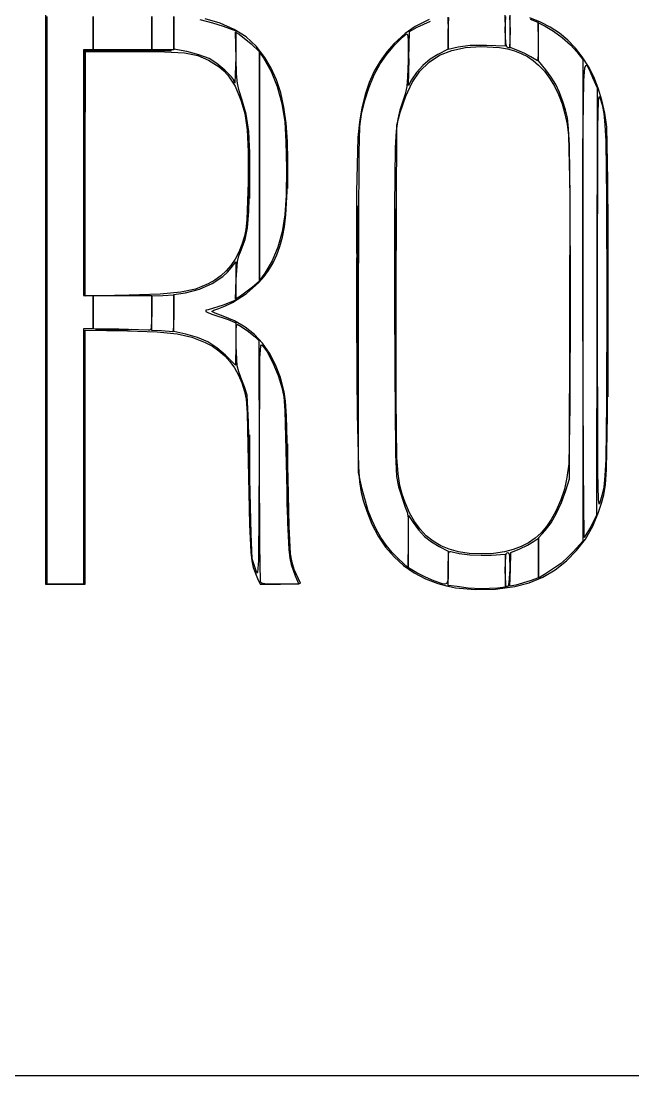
# Model space of a CAD drawing. Extents: x 0 to 1058, y 0 to 353.
# Drawn here: x 270.1 to 406.2, y 0 to 234.6 of the extents above; entities that cross this region are included whole.
import ezdxf

# ---------------------------------------------------------------- set-up
doc = ezdxf.new("R2010")
doc.units = 0

msp = doc.modelspace()

# ---------------------------------------------------------------- linework, layer by layer
at = {"layer": 'Layer 1'}
for p, q in [((275.51907, 236.01803), (275.519, 172.695)), ((275.872, 172.519), (275.872, 235.666)), ((286.10236, 231.9619), (286.103, 235.666)), ((286.103, 235.666), (286.103, 231.962)), ((299.15513, 231.9614), (299.156, 235.666)), ((299.156, 235.666), (299.156, 231.962)), ((304.094, 235.666), (304.094, 231.962)), ((304.094, 232.035), (304.094, 235.666)), ((309.868079, 234.979758), (312.66895, 234.289506)), ((314.38717, 234.15713), (311.064732, 235.116993)), ((360.921983, 235.005941), (357.74117, 233.46501)), ((358.24573, 233.27858), (361.169943, 234.658775)), ((365.02387, 235.549899), (365.12359, 232.24979)), ((365.12527, 232.144), (365.237576, 235.434123)), ((377.709431, 235.924603), (377.82527, 232.72931)), ((377.82502, 232.69671), (377.925929, 235.670821)), ((378.783134, 235.636525), (378.88336, 232.49092)), ((378.883, 232.523), (378.883, 236.296)), ((385.634638, 234.425746), (383.284176, 235.370289)), ((383.3505, 235.04267), (385.05661, 234.40981)), ((312.66895, 234.289506), (315.06031, 233.51677)), ((317.513493, 232.794595), (314.38717, 234.15713)), ((315.06031, 233.51677), (317.85321, 232.43972)), ((320.142392, 231.128843), (317.513493, 232.794595)), ((317.85321, 232.43972), (317.853, 226.644)), ((357.74117, 233.46501), (355.574876, 231.87516)), ((356.40424, 226.316), (356.48184, 232.31224)), ((356.48184, 232.31224), (358.24573, 233.27858)), ((377.82527, 232.72931), (377.825, 229.101)), ((377.928075, 229.839095), (377.82502, 232.69671)), ((378.88336, 232.49092), (378.79516, 228.63822)), ((378.88316, 228.74971), (378.883, 232.523)), ((385.05661, 234.40981), (385.15571, 230.09873)), ((385.233, 230.024), (385.233, 234.269)), ((385.233, 234.269), (386.7323, 233.50628)), ((387.826963, 233.277338), (385.634638, 234.425746)), ((386.7323, 233.50628), (388.581066, 232.399013)), ((389.858323, 231.927675), (387.826963, 233.277338)), ((388.581066, 232.399013), (390.514384, 230.961312)), ((286.103, 228.257), (286.10236, 231.9619)), ((286.103, 231.962), (286.103, 228.257)), ((299.156, 228.257), (299.15513, 231.9614)), ((299.156, 231.962), (299.156, 228.257)), ((304.09472, 228.40381), (304.094, 232.035)), ((304.094, 231.962), (304.094, 228.257)), ((317.95558, 226.25019), (317.82037, 232.18033)), ((317.82037, 232.18033), (318.62107, 231.75181)), ((318.62107, 231.75181), (321.28316, 229.56286)), ((322.37978, 229.079004), (320.142392, 231.128843)), ((355.574876, 231.87516), (353.12479, 229.66854)), ((353.214731, 229.304833), (354.942571, 231.063655)), ((354.942571, 231.063655), (355.588456, 231.592441)), ((355.588456, 231.592441), (355.99668, 231.78567)), ((355.99668, 231.78567), (356.129388, 231.364364)), ((356.129388, 231.364364), (356.209809, 230.155069)), ((356.209809, 230.155069), (356.2027, 225.70026)), ((365.12359, 232.24979), (365.124, 228.434)), ((365.125, 228.35202), (365.12527, 232.144)), ((385.15571, 230.09873), (385.144724, 227.05912)), ((385.233, 225.77846), (385.233, 230.024)), ((391.725885, 230.37937), (389.858323, 231.927675)), ((390.514384, 230.961312), (392.30367, 229.378641)), ((393.42682, 228.635033), (391.725885, 230.37937)), ((285.044, 228.257), (283.986, 228.257)), ((283.986, 228.257), (283.986, 200.917)), ((284.1589, 200.91757), (284.1619, 228.08147)), ((284.1619, 228.08147), (293.86329, 228.08947)), ((284.34264, 227.89319), (284.24904, 200.82309)), ((284.339, 200.6946), (284.339, 227.905)), ((284.339, 227.905), (295.0105, 227.9)), ((293.95366, 227.99533), (284.34264, 227.89319)), ((286.103, 228.257), (285.044, 228.257)), ((292.629, 228.257), (286.103, 228.257)), ((299.156, 228.257), (292.629, 228.257)), ((293.86329, 228.08947), (303.56468, 228.09747)), ((303.56468, 228.09747), (293.95366, 227.99533)), ((295.0105, 227.9), (302.024628, 227.835248)), ((301.625, 228.257), (299.156, 228.257)), ((304.094, 228.257), (301.625, 228.257)), ((302.024628, 227.835248), (306.482175, 227.572411)), ((307.00833, 227.85376), (304.09472, 228.40381)), ((309.662616, 227.173174), (307.00833, 227.85376)), ((321.28316, 229.56286), (323.14456, 227.80243)), ((324.33157, 226.56421), (322.37978, 229.079004)), ((323.14456, 227.80243), (323.144, 202.295)), ((323.14486, 202.3227), (323.144, 227.716)), ((323.144, 227.716), (324.07065, 226.35232)), ((351.442716, 227.798455), (349.959959, 225.738469)), ((351.366983, 227.120036), (353.214731, 229.304833)), ((353.12479, 229.66854), (351.442716, 227.798455)), ((365.124, 228.434), (362.82505, 227.24525)), ((363.225797, 227.045029), (365.916491, 228.123095)), ((367.32986, 228.86801), (365.125, 228.35202)), ((365.916491, 228.123095), (368.973821, 228.756168)), ((370.004242, 229.224893), (367.32986, 228.86801)), ((368.973821, 228.756168), (372.42081, 228.96302)), ((373.67986, 229.24249), (370.004242, 229.224893)), ((372.42081, 228.96302), (376.525291, 228.734567)), ((377.825, 229.101), (373.67986, 229.24249)), ((376.525291, 228.734567), (378.299002, 228.438829)), ((378.064983, 229.132305), (377.928075, 229.839095)), ((378.266, 228.844), (378.064983, 229.132305)), ((378.79516, 228.63822), (378.266, 228.844)), ((378.266, 228.844), (378.266, 228.844)), ((378.299002, 228.438829), (379.915355, 228.01304)), ((380.5912, 228.13551), (378.88316, 228.74971)), ((379.915355, 228.01304), (381.395596, 227.450419)), ((382.150724, 227.452243), (380.5912, 228.13551)), ((392.30367, 229.378641), (393.72034, 227.83646)), ((394.958299, 226.697277), (393.42682, 228.635033)), ((393.72034, 227.83646), (395.11078, 226.07741)), ((306.482175, 227.572411), (309.404284, 226.995116)), ((309.404284, 226.995116), (311.8121, 225.98699)), ((311.95274, 226.30931), (309.662616, 227.173174)), ((311.8121, 225.98699), (314.186227, 224.492501)), ((313.630568, 225.232903), (311.95274, 226.30931)), ((317.853, 226.644), (317.67661, 220.84881)), ((318.056622, 222.888877), (317.95558, 226.25019)), ((324.07065, 226.35232), (325.747639, 223.423645)), ((325.757767, 224.152122), (324.33157, 226.56421)), ((349.959959, 225.738469), (348.672098, 223.477195)), ((349.95315, 225.1201), (351.366983, 227.120036)), ((356.2027, 225.70026), (356.10267, 222.253674)), ((356.32837, 220.32011), (356.40597, 226.31634)), ((356.40597, 226.31634), (356.40424, 226.316)), ((358.852233, 223.478821), (360.878719, 225.503195)), ((361.086673, 226.15818), (359.472648, 224.787299)), ((360.878719, 225.503195), (363.225797, 227.045029)), ((362.82505, 227.24525), (361.086673, 226.15818)), ((381.395596, 227.450419), (382.760972, 226.744185)), ((383.50162, 226.672), (382.150724, 227.452243)), ((382.760972, 226.744185), (384.032728, 225.887556)), ((383.5015, 226.67155), (383.50162, 226.672)), ((384.97932, 225.80496), (383.5015, 226.67155)), ((384.032728, 225.887556), (385.23211, 224.87375)), ((385.144724, 227.05912), (384.97932, 225.80496)), ((386.82004, 223.82999), (385.233, 225.77846)), ((396.317489, 224.568712), (394.958299, 226.697277)), ((395.11078, 226.07741), (395.111, 172.5)), ((315.447421, 223.720989), (313.630568, 225.232903)), ((314.186227, 224.492501), (315.198976, 223.601236)), ((315.198976, 223.601236), (316.112335, 222.59319)), ((316.903819, 222.231558), (315.447421, 223.720989)), ((325.747639, 223.423645), (327.09898, 220.065216)), ((326.931331, 221.552251), (325.757767, 224.152122)), ((348.672098, 223.477195), (347.57471, 221.003249)), ((348.681677, 222.690766), (349.95315, 225.1201)), ((358.075488, 223.222789), (356.98771, 221.55483)), ((357.123317, 220.953132), (358.852233, 223.478821)), ((359.472648, 224.787299), (358.075488, 223.222789)), ((385.23211, 224.87375), (386.520748, 223.510576)), ((386.520748, 223.510576), (387.69404, 221.946262)), ((388.060376, 222.184701), (386.82004, 223.82999)), ((395.308396, 221.40235), (395.551937, 224.241484)), ((395.551937, 224.241484), (395.7247, 224.764957)), ((395.7247, 224.764957), (395.936757, 224.812825)), ((395.936757, 224.812825), (396.494658, 223.847116)), ((397.501562, 222.251951), (396.317489, 224.568712)), ((396.494658, 223.847116), (397.25744, 222.0751)), ((316.112335, 222.59319), (317.691336, 220.164454)), ((317.340759, 221.638395), (316.903819, 222.231558)), ((317.50028, 221.2226), (317.340759, 221.638395)), ((317.67661, 220.84881), (317.50022, 221.22271)), ((317.50022, 221.22271), (317.50028, 221.2226)), ((318.23319, 220.740859), (318.056622, 222.888877)), ((318.582866, 219.104391), (318.23319, 220.740859)), ((327.864606, 218.694684), (326.931331, 221.552251)), ((347.57471, 221.003249), (346.663373, 218.305245)), ((347.540571, 219.933589), (348.681677, 222.690766)), ((355.66895, 217.907357), (357.123317, 220.953132)), ((356.10267, 222.253674), (355.928931, 220.064569)), ((356.98771, 221.55483), (356.32837, 220.32011)), ((387.69404, 221.946262), (388.744939, 220.197267)), ((389.05554, 220.551963), (388.060376, 222.184701)), ((395.117947, 205.997725), (395.308396, 221.40235)), ((397.25744, 222.0751), (398.29351, 219.79008)), ((398.507687, 219.749605), (397.501562, 222.251951)), ((317.691336, 220.164454), (319.02414, 217.08169)), ((319.20323, 217.27773), (318.582866, 219.104391)), ((327.09898, 220.065216), (328.112423, 216.313865)), ((328.569937, 215.50951), (327.864606, 218.694684)), ((346.663373, 218.305245), (345.933663, 215.3718)), ((346.574923, 216.970992), (347.540571, 219.933589)), ((355.585574, 218.422302), (354.97669, 216.61623)), ((355.928931, 220.064569), (355.585574, 218.422302)), ((388.744939, 220.197267), (389.6664, 218.280055)), ((389.907934, 218.740901), (389.05554, 220.551963)), ((389.6664, 218.280055), (390.451376, 216.211086)), ((390.71996, 216.56064), (389.907934, 218.740901)), ((398.29351, 219.79008), (398.20161, 172.25388)), ((399.333033, 217.064285), (398.507687, 219.749605)), ((319.02414, 217.08169), (319.898162, 214.059877)), ((320.168042, 213.969461), (319.20323, 217.27773)), ((328.112423, 216.313865), (328.77572, 212.20642)), ((345.82982, 213.9254), (346.574923, 216.970992)), ((354.97669, 216.61623), (354.366306, 214.802314)), ((354.46611, 214.32272), (355.66895, 217.907357)), ((390.451376, 216.211086), (391.09282, 214.006821)), ((391.247376, 214.902099), (390.71996, 216.56064)), ((398.44048, 210.97865), (398.594064, 216.965978)), ((398.594064, 216.965978), (398.710583, 217.813739)), ((398.710583, 217.813739), (398.780432, 217.846733)), ((398.780432, 217.846733), (398.85864, 217.6746)), ((398.85864, 217.6746), (399.352282, 215.979186)), ((399.974771, 214.198603), (399.333033, 217.064285)), ((399.352282, 215.979186), (399.727556, 214.104327)), ((319.898162, 214.059877), (320.40818, 210.482155)), ((320.738205, 210.086955), (320.168042, 213.969461)), ((329.059669, 211.926817), (328.569937, 215.50951)), ((345.933663, 215.3718), (345.38116, 212.191526)), ((345.481065, 211.224006), (345.82982, 213.9254)), ((353.67303, 211.50049), (354.46611, 214.32272)), ((354.366306, 214.802314), (353.904584, 212.829462)), ((391.09282, 214.006821), (391.583687, 211.683722)), ((391.644163, 213.105496), (391.247376, 214.902099)), ((399.727556, 214.104327), (400.000681, 211.575134)), ((400.43007, 211.15517), (399.974771, 214.198603)), ((275.732654, 210.998609), (275.74024, 211.568691)), ((275.74024, 211.568691), (275.748278, 211.477863)), ((275.748278, 211.477863), (275.784, 204.1808)), ((328.77572, 212.20642), (329.03453, 207.830785)), ((329.346145, 207.876694), (329.059669, 211.926817)), ((345.38116, 212.191526), (345.00144, 208.75304)), ((345.289852, 205.448925), (345.481065, 211.224006)), ((353.56349, 174.28239), (353.67303, 211.50049)), ((353.904584, 212.829462), (353.572913, 210.207874)), ((391.583687, 211.683722), (391.91693, 209.25825)), ((391.926998, 210.661991), (391.644163, 213.105496)), ((400.000681, 211.575134), (400.187878, 207.916716)), ((275.719025, 207.94065), (275.732654, 210.998609)), ((320.40818, 210.482155), (320.616833, 205.61225)), ((320.969488, 205.006511), (320.738205, 210.086955)), ((353.572913, 210.207874), (353.352684, 206.447751)), ((391.91693, 209.25825), (392.18478, 196.555401)), ((392.112559, 207.06274), (391.926998, 210.661991)), ((398.345, 172.519), (398.44048, 210.97865)), ((400.671306, 199.21242), (400.43007, 211.15517)), ((275.692, 172.519), (275.719025, 207.94065)), ((329.03453, 207.830785), (329.124047, 201.846311)), ((329.441711, 203.289229), (329.346145, 207.876694)), ((345.00144, 208.75304), (344.748514, 196.559577)), ((392.258565, 194.361634), (392.112559, 207.06274)), ((400.187878, 207.916716), (400.36936, 195.312647)), ((275.784, 204.1808), (275.784, 140.8572)), ((320.616833, 205.61225), (320.58676, 198.71389)), ((320.828, 200.5639), (320.860281, 205.52922)), ((320.860281, 205.52922), (320.895431, 206.056443)), ((320.895431, 206.056443), (320.93841, 205.08236)), ((320.91766, 198.10443), (320.969488, 205.006511)), ((320.93841, 205.08236), (320.93876, 196.26291)), ((329.2884, 201.62313), (329.32277, 205.341204)), ((329.32277, 205.341204), (329.359646, 205.681749)), ((329.359646, 205.681749), (329.40457, 204.868)), ((329.40457, 204.868), (329.40386, 198.16522)), ((345.193, 172.519), (345.289852, 205.448925)), ((353.352684, 206.447751), (353.172107, 193.552705)), ((395.111, 172.753), (395.117947, 205.997725)), ((323.14399, 176.93091), (323.144, 202.323)), ((323.144, 202.323), (323.14486, 202.3227)), ((323.144, 202.295), (323.144, 176.787)), ((329.124047, 201.846311), (329.043102, 195.882517)), ((329.35871, 198.09451), (329.441711, 203.289229)), ((283.986, 200.917), (283.986, 173.577)), ((284.15544, 173.75299), (284.15844, 200.91689)), ((284.24904, 200.82309), (284.15544, 173.75299)), ((284.15844, 200.91689), (284.1589, 200.91757)), ((284.33901, 173.48594), (284.339, 200.695)), ((284.339, 200.695), (284.339, 200.6946)), ((320.86068, 195.662465), (320.82796, 200.5639)), ((320.82796, 200.5639), (320.828, 200.5639)), ((329.321995, 197.842471), (329.28831, 201.62313)), ((329.28831, 201.62313), (329.2884, 201.62313)), ((320.58676, 198.71389), (320.343014, 190.481043)), ((320.743526, 192.332363), (320.91766, 198.10443)), ((328.985172, 191.554421), (329.35871, 198.09451)), ((329.3588, 197.434188), (329.321995, 197.842471)), ((329.40386, 198.16522), (329.3588, 197.434188)), ((400.67042, 170.40187), (400.671306, 199.21242)), ((320.895871, 195.204389), (320.86068, 195.662465)), ((320.93876, 196.26291), (320.895871, 195.204389)), ((329.043102, 195.882517), (328.79052, 191.56892)), ((344.748514, 196.559577), (344.76156, 169.16714)), ((392.18478, 196.555401), (392.27982, 172.756395)), ((400.36936, 195.312647), (400.40176, 172.493)), ((344.860925, 191.56182), (344.875002, 193.20579)), ((344.875002, 193.20579), (344.882836, 193.512266)), ((344.882836, 193.512266), (344.891134, 193.463433)), ((344.891134, 193.463433), (344.928, 189.54047)), ((353.172107, 193.552705), (353.21397, 170.22593)), ((353.328, 190.96985), (353.342119, 192.562723)), ((353.342119, 192.562723), (353.349977, 192.859677)), ((353.349977, 192.859677), (353.358303, 192.812369)), ((353.358303, 192.812369), (353.3953, 189.0114)), ((392.2156, 170.93144), (392.258565, 194.361634)), ((400.599875, 191.9565), (400.613934, 193.634551)), ((400.613934, 193.634551), (400.621759, 193.947383)), ((400.621759, 193.947383), (400.63005, 193.897544)), ((400.63005, 193.897544), (400.6669, 189.8933)), ((320.343014, 190.481043), (320.136176, 188.283894)), ((320.450558, 188.6199), (320.743526, 192.332363)), ((328.79052, 191.56892), (328.167534, 187.743881)), ((328.667152, 188.904599), (328.985172, 191.554421)), ((344.833, 172.51897), (344.860925, 191.56182)), ((353.3, 172.519), (353.328, 190.96985)), ((400.572, 172.519), (400.599875, 191.9565)), ((320.136176, 188.283894), (319.83748, 186.80659)), ((319.918238, 186.049552), (320.450558, 188.6199)), ((328.167534, 187.743881), (327.221107, 184.322339)), ((328.241664, 186.578054), (328.667152, 188.904599)), ((344.928, 189.54047), (344.928, 155.49737)), ((353.3953, 189.0114), (353.3953, 156.0267)), ((400.6669, 189.8933), (400.6669, 155.1447)), ((319.02605, 183.70383), (319.918238, 186.049552)), ((319.83748, 186.80659), (319.235255, 184.93913)), ((327.693732, 184.507135), (328.241664, 186.578054)), ((318.523378, 183.23706), (317.698107, 181.695485)), ((318.518527, 182.408958), (319.02605, 183.70383)), ((319.235255, 184.93913), (318.523378, 183.23706)), ((327.221107, 184.322339), (325.942667, 181.279387)), ((327.008381, 182.624189), (327.693732, 184.507135)), ((317.698107, 181.695485), (316.755696, 180.309512)), ((316.82667, 179.73172), (317.85235, 181.12413)), ((317.85235, 181.12413), (317.853, 176.847)), ((317.9391, 177.1451), (318.210344, 181.138548)), ((318.210344, 181.138548), (318.518527, 182.408958)), ((325.942667, 181.279387), (324.32364, 178.59012)), ((325.16552, 179.15161), (326.170636, 180.861565)), ((326.170636, 180.861565), (327.008381, 182.624189)), ((315.692403, 179.07425), (314.504484, 177.984804)), ((315.015604, 177.857462), (316.005741, 178.76616)), ((316.755696, 180.309512), (315.692403, 179.07425)), ((316.005741, 178.76616), (316.82667, 179.73172)), ((324.32364, 178.59012), (323.14399, 176.93091)), ((324.184878, 177.795157), (325.16552, 179.15161)), ((311.73979, 176.22379), (308.885351, 175.040639)), ((309.775498, 175.015063), (312.610211, 176.255409)), ((313.188194, 177.036282), (311.73979, 176.22379)), ((312.610211, 176.255409), (315.015604, 177.857462)), ((314.504484, 177.984804), (313.188194, 177.036282)), ((317.81062, 172.77563), (317.9391, 177.1451)), ((317.853, 176.847), (317.853, 172.57)), ((320.252577, 174.025869), (323.014861, 176.470285)), ((323.144, 176.787), (321.57917, 175.47896)), ((323.014861, 176.470285), (324.184878, 177.795157)), ((294.12859, 173.68589), (284.33901, 173.48594)), ((301.006248, 173.905203), (294.12859, 173.68589)), ((299.156, 173.519), (301.62624, 173.63615)), ((305.616336, 174.312281), (301.006248, 173.905203)), ((301.62624, 173.63615), (304.09648, 173.75329)), ((304.094, 173.792), (306.67647, 174.22593)), ((304.094, 169.69), (304.094, 173.792)), ((304.09648, 173.75329), (304.09578, 169.60815)), ((308.885351, 175.040639), (305.616336, 174.312281)), ((306.67647, 174.22593), (309.775498, 175.015063)), ((317.170415, 172.039536), (320.252577, 174.025869)), ((321.57917, 175.47896), (318.91248, 173.47328)), ((353.52933, 150.464531), (353.56349, 174.28239)), ((275.519, 172.695), (275.519, 109.371)), ((275.719025, 137.097357), (275.692, 172.519)), ((275.692, 172.519), (275.692, 172.519)), ((275.872, 109.371), (275.872, 172.519)), ((283.986, 173.577), (285.044, 173.577)), ((285.044, 173.577), (286.103, 173.577)), ((286.103, 173.577), (286.103, 169.873)), ((286.103, 169.881), (286.103, 173.577)), ((286.103, 173.577), (292.629, 173.577)), ((292.629, 173.577), (299.156, 173.577)), ((299.156, 173.577), (299.156, 169.696)), ((299.156, 169.684), (299.156, 173.519)), ((315.04216, 171.48603), (311.69077, 170.40205)), ((314.06012, 170.73246), (315.60055, 171.287267)), ((317.853, 172.57), (315.04216, 171.48603)), ((315.60055, 171.287267), (317.170415, 172.039536)), ((318.91248, 173.47328), (317.81062, 172.77563)), ((344.833, 172.51887), (344.833, 172.51897)), ((344.860887, 153.476061), (344.833, 172.51887)), ((345.19303, 134.24177), (345.193, 172.519)), ((353.328, 154.068235), (353.3, 172.5191)), ((353.3, 172.5191), (353.3, 172.519)), ((392.27982, 172.756395), (392.19879, 148.939367)), ((395.198504, 135.240132), (395.111, 172.75318)), ((395.111, 172.75318), (395.111, 172.753)), ((395.111, 172.5), (395.111, 118.922)), ((398.20161, 172.25388), (398.10961, 124.71768)), ((398.421853, 134.223719), (398.345, 172.519)), ((398.345, 172.519), (398.345, 172.519)), ((400.40176, 172.493), (400.371989, 149.639861)), ((400.599875, 153.081504), (400.572, 172.519)), ((400.572, 172.519), (400.572, 172.519)), ((286.10236, 166.18631), (286.103, 169.881)), ((286.103, 169.873), (286.103, 166.169)), ((299.156, 169.696), (299.051569, 166.336421)), ((299.15513, 165.84925), (299.156, 169.684)), ((304.09578, 169.60815), (304.017529, 166.700616)), ((304.09472, 165.58666), (304.094, 169.69)), ((311.69077, 170.40205), (311.16978, 170.305611)), ((311.16978, 170.305611), (311.229316, 170.061739)), ((311.229316, 170.061739), (311.794302, 169.738597)), ((311.794302, 169.738597), (312.78966, 169.40435)), ((312.56081, 170.07289), (313.001232, 170.356115)), ((313.28568, 169.672916), (312.56081, 170.07289)), ((312.78966, 169.40435), (316.14105, 168.2294)), ((313.001232, 170.356115), (314.06012, 170.73246)), ((315.02845, 169.01588), (313.28568, 169.672916)), ((317.613835, 167.948391), (315.02845, 169.01588)), ((344.76156, 169.16714), (344.878906, 147.201282)), ((353.21397, 170.22593), (353.421874, 138.281305)), ((392.09809, 132.83144), (392.2156, 170.93144)), ((400.572975, 146.992983), (400.67042, 170.40187)), ((304.017529, 166.700616), (303.8304, 165.53099)), ((316.14105, 168.2294), (317.853, 167.49295)), ((319.940628, 166.592572), (317.613835, 167.948391)), ((317.853, 167.49295), (317.853, 162.774)), ((317.941763, 165.899523), (318.022878, 166.88073)), ((318.022878, 166.88073), (318.15212, 167.22692)), ((318.15212, 167.22692), (319.07653, 166.721771)), ((319.07653, 166.721771), (320.679206, 165.574048)), ((322.011749, 164.944818), (319.940628, 166.592572)), ((285.044, 166.169), (283.986, 166.169)), ((283.986, 166.169), (283.986, 137.77)), ((284.339, 137.637), (284.339, 165.904)), ((284.339, 165.904), (293.7758, 165.7137)), ((286.103, 166.169), (285.044, 166.169)), ((291.835, 166.08), (286.10236, 166.18631)), ((286.673639, 166.033871), (287.4257, 166.07907)), ((287.038199, 165.996852), (286.673639, 166.033871)), ((290.6889, 165.96265), (287.038199, 165.996852)), ((287.4257, 166.07907), (293.95209, 166.07907)), ((287.4257, 166.07907), (287.4257, 166.07907)), ((294.339596, 165.99686), (290.6889, 165.96265)), ((291.83587, 166.07939), (291.835, 166.08)), ((298.36225, 165.89426), (291.83587, 166.07939)), ((293.7758, 165.7137), (300.358775, 165.501843)), ((293.95209, 166.07907), (294.704156, 166.033879)), ((294.704156, 166.033879), (294.339596, 165.99686)), ((298.815273, 165.919486), (298.36225, 165.89426)), ((299.051569, 166.336421), (298.815273, 165.919486)), ((301.36, 165.724), (299.15513, 165.84925)), ((300.358775, 165.501843), (304.823375, 165.096516)), ((301.36096, 165.72421), (301.36, 165.724)), ((303.8304, 165.53099), (301.36096, 165.72421)), ((306.71793, 165.01741), (304.09472, 165.58666)), ((304.823375, 165.096516), (308.088388, 164.362264)), ((309.344358, 164.288273), (306.71793, 165.01741)), ((308.088388, 164.362264), (311.0726, 163.16363)), ((311.631332, 163.29488), (309.344358, 164.288273)), ((317.93944, 162.37623), (317.941763, 165.899523)), ((320.679206, 165.574048), (322.231034, 164.335338)), ((323.830113, 163.001525), (322.011749, 164.944818)), ((322.231034, 164.335338), (323.0029, 163.55723)), ((311.0726, 163.16363), (312.664484, 162.314527)), ((313.672123, 161.98765), (311.631332, 163.29488)), ((312.664484, 162.314527), (314.107191, 161.326952)), ((315.56, 160.317), (313.672123, 161.98765)), ((317.853, 162.774), (317.7648, 158.11284)), ((318.19981, 157.959891), (317.93944, 162.37623)), ((323.0029, 163.55723), (323.0594, 136.88803)), ((323.233396, 159.638275), (323.437764, 162.390631)), ((323.437764, 162.390631), (323.6073, 162.622295)), ((323.6073, 162.622295), (323.83215, 162.4806)), ((325.398637, 160.759089), (323.830113, 163.001525)), ((323.83215, 162.4806), (324.859299, 161.042635)), ((314.107191, 161.326952), (315.404434, 160.196274)), ((315.404434, 160.196274), (316.559929, 158.91786)), ((317.7648, 158.11284), (315.55994, 160.3177)), ((315.55994, 160.3177), (315.56, 160.317)), ((323.14486, 136.7948), (323.233396, 159.638275)), ((324.859299, 161.042635), (326.087656, 158.626254)), ((326.72024, 158.213906), (325.398637, 160.759089)), ((316.559929, 158.91786), (317.577389, 157.48708)), ((317.577389, 157.48708), (318.46053, 155.899302)), ((318.50617, 156.653086), (318.19981, 157.959891)), ((326.087656, 158.626254), (327.259121, 155.795759)), ((327.797839, 155.362371), (326.72024, 158.213906)), ((284.196539, 154.85085), (284.20448, 155.106515)), ((284.20448, 155.106515), (284.212894, 155.065784)), ((284.212894, 155.065784), (284.2503, 151.7933)), ((318.46053, 155.899302), (319.213065, 154.149896)), ((319.02412, 155.33618), (318.50617, 156.653086)), ((319.814274, 153.293162), (319.02412, 155.33618)), ((327.259121, 155.795759), (328.11559, 153.11545)), ((328.63435, 152.20088), (327.797839, 155.362371)), ((344.928, 155.49737), (344.891092, 151.57444)), ((353.3953, 156.0267), (353.358303, 152.225726)), ((400.6669, 155.1447), (400.63005, 151.140469)), ((284.154, 137.594), (284.182275, 153.47945)), ((284.182275, 153.47945), (284.196539, 154.85085)), ((319.213065, 154.149896), (319.83871, 152.23423)), ((320.36457, 151.45563), (319.814274, 153.293162)), ((328.11559, 153.11545), (328.537798, 151.036458)), ((344.874958, 151.832089), (344.860887, 153.476061)), ((353.342119, 152.475367), (353.328, 154.068235)), ((400.613934, 151.403459), (400.599875, 153.081504)), ((284.2503, 151.7933), (284.2503, 123.3947)), ((319.83871, 152.23423), (320.153595, 150.513847)), ((320.153595, 150.513847), (320.371603, 147.398961)), ((320.713368, 145.421495), (320.36457, 151.45563)), ((328.537798, 151.036458), (328.800891, 148.001884)), ((328.947737, 150.121255), (328.63435, 152.20088)), ((344.882791, 151.525611), (344.874958, 151.832089)), ((344.891092, 151.57444), (344.882791, 151.525611)), ((353.349977, 152.178415), (353.342119, 152.475367)), ((353.358303, 152.225726), (353.349977, 152.178415)), ((353.729376, 137.57929), (353.52933, 150.464531)), ((400.621759, 151.090628), (400.613934, 151.403459)), ((400.63005, 151.140469), (400.621759, 151.090628)), ((328.800891, 148.001884), (329.14789, 133.35995)), ((329.171168, 146.75673), (328.947737, 150.121255)), ((392.19879, 148.939367), (391.93843, 136.18245)), ((400.371989, 149.639861), (400.191116, 137.115338)), ((320.371603, 147.398961), (320.68608, 133.18423)), ((329.49701, 132.83068), (329.171168, 146.75673)), ((344.878906, 147.201282), (345.141685, 135.506477)), ((400.338324, 134.872414), (400.572975, 146.992983)), ((321.01583, 132.83113), (320.713368, 145.421495)), ((275.784, 140.8572), (275.748278, 133.56014)), ((320.833, 135.3), (320.864155, 141.976856)), ((320.864155, 141.976856), (320.879814, 142.539669)), ((320.879814, 142.539669), (320.897755, 142.611635)), ((320.897755, 142.611635), (320.93875, 141.18645)), ((320.93875, 141.18645), (320.93852, 129.19195)), ((329.2995, 133.36067), (329.330581, 139.971393)), ((329.330581, 139.971393), (329.34626, 140.542097)), ((329.34626, 140.542097), (329.364237, 140.631539)), ((329.364237, 140.631539), (329.40535, 139.26969)), ((329.40535, 139.26969), (329.40535, 127.45169)), ((275.732654, 134.039396), (275.719025, 137.097357)), ((283.986, 137.77), (283.986, 109.371)), ((284.182275, 121.708528), (284.154, 137.594)), ((284.154, 137.594), (284.154, 137.594)), ((284.339, 109.371), (284.339, 137.637)), ((323.0594, 136.88803), (322.897566, 114.622793)), ((323.207763, 118.051004), (323.14486, 136.7948)), ((353.421874, 138.281305), (353.659753, 133.330036)), ((353.974283, 133.901771), (353.729376, 137.57929)), ((391.93843, 136.18245), (391.546575, 133.143869)), ((400.191116, 137.115338), (400.001098, 133.500265)), ((275.74024, 133.469313), (275.732654, 134.039396)), ((320.833, 135.29995), (320.833, 135.3)), ((320.86389, 128.55802), (320.833, 135.29995)), ((345.141685, 135.506477), (345.396752, 132.158948)), ((346.0109, 130.5376), (345.19303, 134.24177)), ((354.346207, 131.355849), (353.974283, 133.901771)), ((395.40888, 119.74488), (395.198504, 135.240132)), ((398.569699, 128.135839), (398.421853, 134.223719)), ((400.099772, 131.555127), (400.338324, 134.872414)), ((275.748278, 133.56014), (275.74024, 133.469313)), ((320.68608, 133.18423), (320.883416, 122.663952)), ((321.282999, 120.612875), (321.01583, 132.83113)), ((329.14789, 133.35995), (329.351538, 123.040052)), ((329.3306, 126.749992), (329.2995, 133.36072)), ((329.2995, 133.36072), (329.2995, 133.36067)), ((329.70512, 122.191473), (329.49701, 132.83068)), ((345.396752, 132.158948), (345.771146, 129.757054)), ((353.659753, 133.330036), (354.09129, 131.06763)), ((391.546575, 133.143869), (390.986885, 130.557669)), ((391.30374, 130.25073), (392.09809, 132.83144)), ((400.001098, 133.500265), (399.721803, 130.996095)), ((399.743191, 129.271773), (400.099772, 131.555127)), ((320.93852, 129.19195), (320.897463, 127.852793)), ((345.771146, 129.757054), (346.292523, 127.760088)), ((347.349532, 125.735596), (346.0109, 130.5376)), ((354.09129, 131.06763), (355.58237, 126.52108)), ((354.867972, 129.407673), (354.346207, 131.355849)), ((355.5624, 127.52339), (354.867972, 129.407673)), ((390.986885, 130.557669), (390.182012, 128.140209)), ((390.360762, 127.588433), (391.30374, 130.25073)), ((399.336063, 129.112413), (398.82671, 127.3588)), ((399.24067, 127.426304), (399.743191, 129.271773)), ((399.721803, 130.996095), (399.336063, 129.112413)), ((320.897463, 127.852793), (320.86389, 128.55802)), ((329.346282, 126.179286), (329.3306, 126.749992)), ((329.40535, 127.45169), (329.364258, 126.089842)), ((346.292523, 127.760088), (346.98854, 125.62734)), ((356.539291, 125.292212), (355.5624, 127.52339)), ((390.182012, 128.140209), (389.05461, 125.60785)), ((389.254073, 125.15606), (390.360762, 127.588433)), ((398.5643, 125.42267), (399.24067, 127.426304)), ((398.682861, 127.242636), (398.569699, 128.135839)), ((398.750738, 127.194444), (398.682861, 127.242636)), ((398.82671, 127.3588), (398.750738, 127.194444)), ((329.364258, 126.089842), (329.346282, 126.179286)), ((346.98854, 125.62734), (348.122246, 122.741633)), ((348.176006, 123.588062), (347.349532, 125.735596)), ((355.58237, 126.52108), (355.977094, 125.423303)), ((355.977094, 125.423303), (356.187316, 124.130009)), ((356.306, 118.864), (356.306, 124.679)), ((356.306, 124.679), (357.31607, 123.08629)), ((357.638187, 123.327818), (356.539291, 125.292212)), ((388.030927, 123.045729), (389.254073, 125.15606)), ((389.05461, 125.60785), (388.070587, 123.806144)), ((398.10961, 124.71768), (396.90819, 122.32334)), ((397.284628, 122.304704), (398.5643, 125.42267)), ((284.2503, 123.3947), (284.212894, 120.122202)), ((320.883416, 122.663952), (321.18053, 116.52553)), ((329.351538, 123.040052), (329.641876, 117.088387)), ((330.066605, 116.173979), (329.70512, 122.191473)), ((348.122246, 122.741633), (349.522157, 120.080193)), ((349.113986, 121.596537), (348.176006, 123.588062)), ((356.187316, 124.130009), (356.22563, 118.93636)), ((357.31607, 123.08629), (358.500176, 121.465001)), ((358.869632, 121.620461), (357.638187, 123.327818)), ((386.981603, 122.214703), (385.776937, 120.825074)), ((386.73858, 121.34956), (388.030927, 123.045729)), ((388.070587, 123.806144), (386.981603, 122.214703)), ((396.90819, 122.32334), (395.40888, 119.74488)), ((395.654902, 119.43885), (397.284628, 122.304704)), ((284.196539, 120.337131), (284.182275, 121.708528)), ((284.20448, 120.081468), (284.196539, 120.337131)), ((284.212894, 120.122202), (284.20448, 120.081468)), ((321.54371, 115.01583), (321.282999, 120.612875)), ((350.168525, 119.751296), (349.113986, 121.596537)), ((349.522157, 120.080193), (351.176142, 117.655361)), ((351.344673, 118.04261), (350.168525, 119.751296)), ((358.500176, 121.465001), (359.872009, 120.030374)), ((360.244169, 120.160399), (358.869632, 121.620461)), ((359.872009, 120.030374), (361.411097, 118.801147)), ((361.772341, 118.937885), (360.244169, 120.160399)), ((385.776937, 120.825074), (384.445871, 119.6288)), ((385.233, 119.675), (386.73858, 121.34956)), ((385.233, 115.2), (385.233, 119.675)), ((323.359, 109.929), (323.207763, 118.051004)), ((351.176142, 117.655361), (353.072069, 115.479476)), ((352.647481, 116.460754), (351.344673, 118.04261)), ((356.22563, 118.93636), (356.12913, 113.07597)), ((356.30543, 113.04845), (356.306, 118.864)), ((361.411097, 118.801147), (363.09697, 117.79606)), ((363.464691, 117.943175), (361.772341, 118.937885)), ((363.09697, 117.79606), (365.12544, 116.7696)), ((365.331763, 117.166525), (363.464691, 117.943175)), ((381.361659, 117.782502), (379.587074, 117.115568)), ((381.03775, 117.26788), (382.760524, 118.06707)), ((382.977685, 118.617428), (381.361659, 117.782502)), ((382.760524, 118.06707), (384.12455, 118.86053)), ((384.445871, 119.6288), (382.977685, 118.617428)), ((384.12455, 118.86053), (385.23316, 119.64992)), ((385.23316, 119.64992), (385.233, 115.242)), ((395.111, 118.922), (392.92533, 116.58551)), ((393.701246, 116.848421), (395.654902, 119.43885)), ((321.18053, 116.52553), (321.412843, 114.572365)), ((322.384, 112.37), (321.54371, 115.01583)), ((329.641876, 117.088387), (329.868451, 115.198564)), ((329.868451, 115.198564), (330.175374, 113.738305)), ((330.382151, 114.244581), (330.066605, 116.173979)), ((354.082, 114.996), (352.647481, 116.460754)), ((353.072069, 115.479476), (355.197804, 113.564881)), ((356.12913, 113.07597), (354.082, 114.996)), ((365.12544, 116.7696), (365.125, 113.07)), ((365.125, 112.948), (365.222908, 116.181634)), ((365.222908, 116.181634), (365.408778, 116.630377)), ((367.3841, 116.59819), (365.331763, 117.166525)), ((365.408778, 116.630377), (365.74236, 116.63756)), ((365.74236, 116.63756), (367.599864, 116.23219)), ((367.38411, 116.59817), (367.3841, 116.59819)), ((369.786587, 116.244661), (367.38411, 116.59817)), ((367.599864, 116.23219), (369.95993, 115.948082)), ((372.47418, 116.128656), (369.786587, 116.244661)), ((369.95993, 115.948082), (372.460171, 115.816251)), ((372.460171, 115.816251), (374.7382, 115.86771)), ((375.181513, 116.249908), (372.47418, 116.128656)), ((374.7382, 115.86771), (377.825, 116.0992)), ((377.64321, 116.60817), (375.181513, 116.249908)), ((379.587074, 117.115568), (377.64321, 116.60817)), ((377.825, 116.0992), (377.825, 112.431)), ((377.825, 112.517), (377.925411, 115.701472)), ((377.925411, 115.701472), (378.090144, 116.277082)), ((378.090144, 116.277082), (378.36609, 116.42695)), ((378.36609, 116.42695), (378.640473, 116.287572)), ((378.640473, 116.287572), (378.790456, 115.741636)), ((378.790456, 115.741636), (378.80707, 112.66329)), ((378.959, 112.7), (379.05955, 116.46461)), ((379.05955, 116.46461), (381.03775, 117.26788)), ((385.233, 115.242), (385.233, 110.833)), ((385.23322, 110.72475), (385.233, 115.2)), ((391.471955, 115.109506), (390.079093, 113.8955)), ((391.449781, 114.556732), (393.701246, 116.848421)), ((392.92533, 116.58551), (391.471955, 115.109506)), ((321.412843, 114.572365), (321.725707, 113.082083)), ((321.725707, 113.082083), (322.66723, 110.64673)), ((322.897566, 114.622793), (322.71179, 111.976635)), ((330.175374, 113.738305), (331.1085, 111.22315)), ((330.828785, 112.68606), (330.382151, 114.244581)), ((332.23898, 109.63558), (330.828785, 112.68606)), ((355.197804, 113.564881), (357.541216, 111.923916)), ((358.16464, 111.92166), (356.30543, 113.04845)), ((365.125, 113.07), (365.091328, 110.658733)), ((365.12527, 109.06908), (365.125, 112.948)), ((378.80707, 112.66329), (378.625603, 109.762857)), ((378.85827, 108.93526), (378.959, 112.7)), ((390.079093, 113.8955), (386.55613, 111.52322)), ((388.926632, 112.587099), (391.449781, 114.556732)), ((322.569024, 111.916111), (322.38399, 112.37003)), ((322.38399, 112.37003), (322.384, 112.37)), ((322.645268, 111.866727), (322.569024, 111.916111)), ((322.71179, 111.976635), (322.645268, 111.866727)), ((322.66723, 110.64673), (323.27522, 109.37177)), ((331.1085, 111.22315), (331.92548, 109.37107)), ((357.541216, 111.923916), (360.090172, 110.568922)), ((360.045565, 110.924385), (358.16464, 111.92166)), ((361.957, 110.109), (360.045565, 110.924385)), ((360.090172, 110.568922), (362.83254, 109.51224)), ((365.091328, 110.658733), (364.987618, 109.966826)), ((377.919839, 109.479439), (377.825, 112.517)), ((377.825, 112.517), (377.825, 112.517)), ((377.825, 112.431), (377.825, 108.762)), ((383.169768, 109.707253), (386.15792, 110.962834)), ((385.233, 110.833), (383.35188, 110.12918)), ((386.55613, 111.52322), (385.23322, 110.72475)), ((386.15792, 110.962834), (388.926632, 112.587099)), ((275.519, 109.371), (279.929, 109.371)), ((279.929, 109.371), (275.872, 109.371)), ((279.929, 109.371), (284.339, 109.371)), ((283.986, 109.371), (279.929, 109.371)), ((323.27522, 109.37177), (327.825, 109.371)), ((323.630255, 109.645522), (323.35869, 109.92902)), ((323.35869, 109.92902), (323.359, 109.929)), ((324.314796, 109.475515), (323.630255, 109.645522)), ((327.749, 109.371), (324.314796, 109.475515)), ((331.92548, 109.37107), (327.749, 109.371)), ((327.825, 109.371), (330.998556, 109.44872)), ((330.998556, 109.44872), (332.23898, 109.63558)), ((361.95713, 110.10831), (361.957, 110.109)), ((363.836033, 109.485137), (361.95713, 110.10831)), ((362.83254, 109.51224), (364.729013, 108.994038)), ((364.40105, 109.418434), (363.836033, 109.485137)), ((364.771219, 109.566195), (364.40105, 109.418434)), ((364.729013, 108.994038), (366.764712, 108.597352)), ((364.987618, 109.966826), (364.771219, 109.566195)), ((367.15375, 108.84031), (365.12527, 109.06908)), ((366.764712, 108.597352), (371.117043, 108.173857)), ((369.535, 108.49), (367.15375, 108.84031)), ((372.462435, 108.346689), (369.53473, 108.49055)), ((369.53473, 108.49055), (369.535, 108.49)), ((371.117043, 108.173857), (375.616047, 108.252417)), ((376.18826, 108.53765), (372.462435, 108.346689)), ((375.616047, 108.252417), (379.98824, 108.84369)), ((377.825, 108.762), (376.18826, 108.53765)), ((378.055719, 108.876752), (377.919839, 109.479439)), ((378.26598, 108.75334), (378.055719, 108.876752)), ((378.470369, 109.038399), (378.26598, 108.75334)), ((378.625603, 109.762857), (378.470369, 109.038399)), ((380.1645, 109.18031), (378.85827, 108.93526)), ((379.98824, 108.84369), (379.9883, 108.84367)), ((379.9883, 108.84367), (383.169768, 109.707253)), ((383.35188, 110.12918), (380.1645, 109.18031)), ((529.167, 0.01023), (0, 0.01023))]:
    msp.add_line(p, q, dxfattribs=at)

doc.saveas('drawing.dxf')
